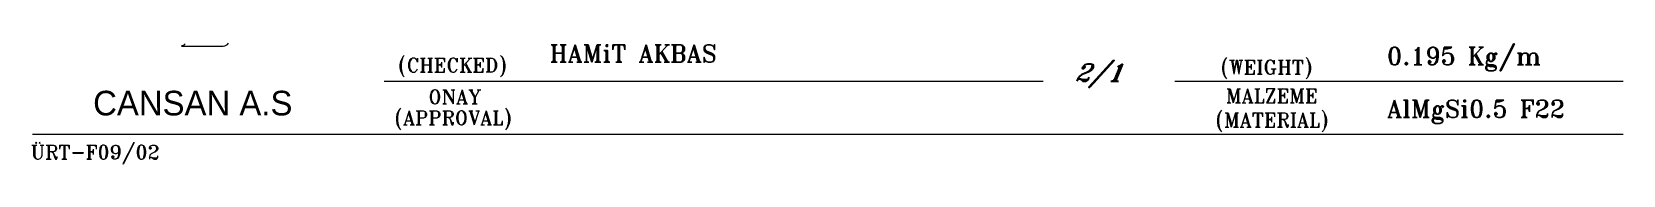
# Model space of a CAD drawing. Extents: x -764 to -583, y -133 to 108.
# Drawn here: x -764.1 to -583.1, y -133.4 to -119.6 of the extents above; entities outside this region: 1.
import ezdxf

# ---------------------------------------------------------------- set-up
doc = ezdxf.new("R2010")
doc.units = 0
doc.layers.add('ANA', color=220, linetype='CONTINUOUS')
doc.styles.add('ROMANT', font='romant.shx', dxfattribs={"oblique": 15, "height": 2.5})

msp = doc.modelspace()

# ---------------------------------------------------------------- linework, layer by layer
at = {"layer": 'ANA', "color": 5}
msp.add_line((-747.09, -119.97), (-742.35, -119.97), dxfattribs=at)
at = {"layer": 'ANA', "color": 7}
for p, q in [((-724.06, -123.98), (-649.06, -123.98)), ((-634.06, -123.98), (-583.06, -123.98)), ((-764.06, -129.98), (-583.06, -129.98))]:
    msp.add_line(p, q, dxfattribs=at)
at = {"layer": 'ANA', "color": 0}
msp.add_lwpolyline([(-629.28, 81.28, -0.414214), (-629.78, 81.78), (-629.78, 106.78, -0.414214), (-629.28, 107.28), (-625.78, 107.28, -0.414214), (-625.28, 106.78), (-625.28, 103.53), (-624.28, 103.53), (-624.28, 106.78, 0.414214), (-625.78, 108.28), (-629.28, 108.28, 0.414214), (-630.78, 106.78), (-630.78, 73.56), (-639.06, 59.92, 0.137266), (-639.28, 59.14), (-639.28, 56.28), (-638.28, 56.28), (-638.28, 59.28), (-629.78, 73.28), (-629.78, 78.78, -0.414214), (-628.28, 80.28), (-625.78, 80.28, 0.414214), (-624.28, 81.78), (-624.28, 85.03), (-625.28, 85.03), (-625.28, 81.78, -0.414214), (-625.78, 81.28)], format="xyb", close=True, dxfattribs=at)
at = {"layer": 'ANA', "color": 5}
for centre, radius, start, end in [((-747.52, -118.76), 1.28, 289.5048, 311.3283), ((-742.35, -119.3), 0.675, 270, 330)]:
    msp.add_arc(centre, radius, start, end, dxfattribs=at)

# ---------------------------------------------------------------- texts
at = {"layer": 'ANA', "color": 7, "style": 'ROMANT'}
for s, height, p in [('(CHECKED)', 1.6, (-722.45, -122.95)), ('HAMiT AKBAS', 2, (-705.22, -121.82)), ('(WEIGHT)', 1.6, (-628.87, -123.17)), ('0.195 Kg/m', 2, (-609.93, -122.11)), ('MALZEME', 1.6, (-628.26, -126.44)), ('ONAY', 1.6, (-719.02, -126.54)), ('AlMgSi0.5 F22', 2, (-609.93, -128.11)), ('(APPROVAL)', 1.6, (-722.86, -128.95)), ('(MATERIAL)', 1.6, (-629.44, -129.18)), ('ÜRT-F09/02', 1.6, (-764.27, -132.84))]:
    msp.add_text(s, height=height, dxfattribs=at).set_placement(p)
at = {"layer": 'ANA', "color": 7, "style": 'ROMANT', "oblique": 22}
msp.add_text('2/1', height=2, dxfattribs=at).set_placement((-645.47, -123.98))
at = {"layer": 'ANA', "color": 5}
msp.add_text('CANSAN A.S', height=2.8, dxfattribs=at).set_placement((-757.16, -127.86))

doc.saveas('drawing.dxf')
